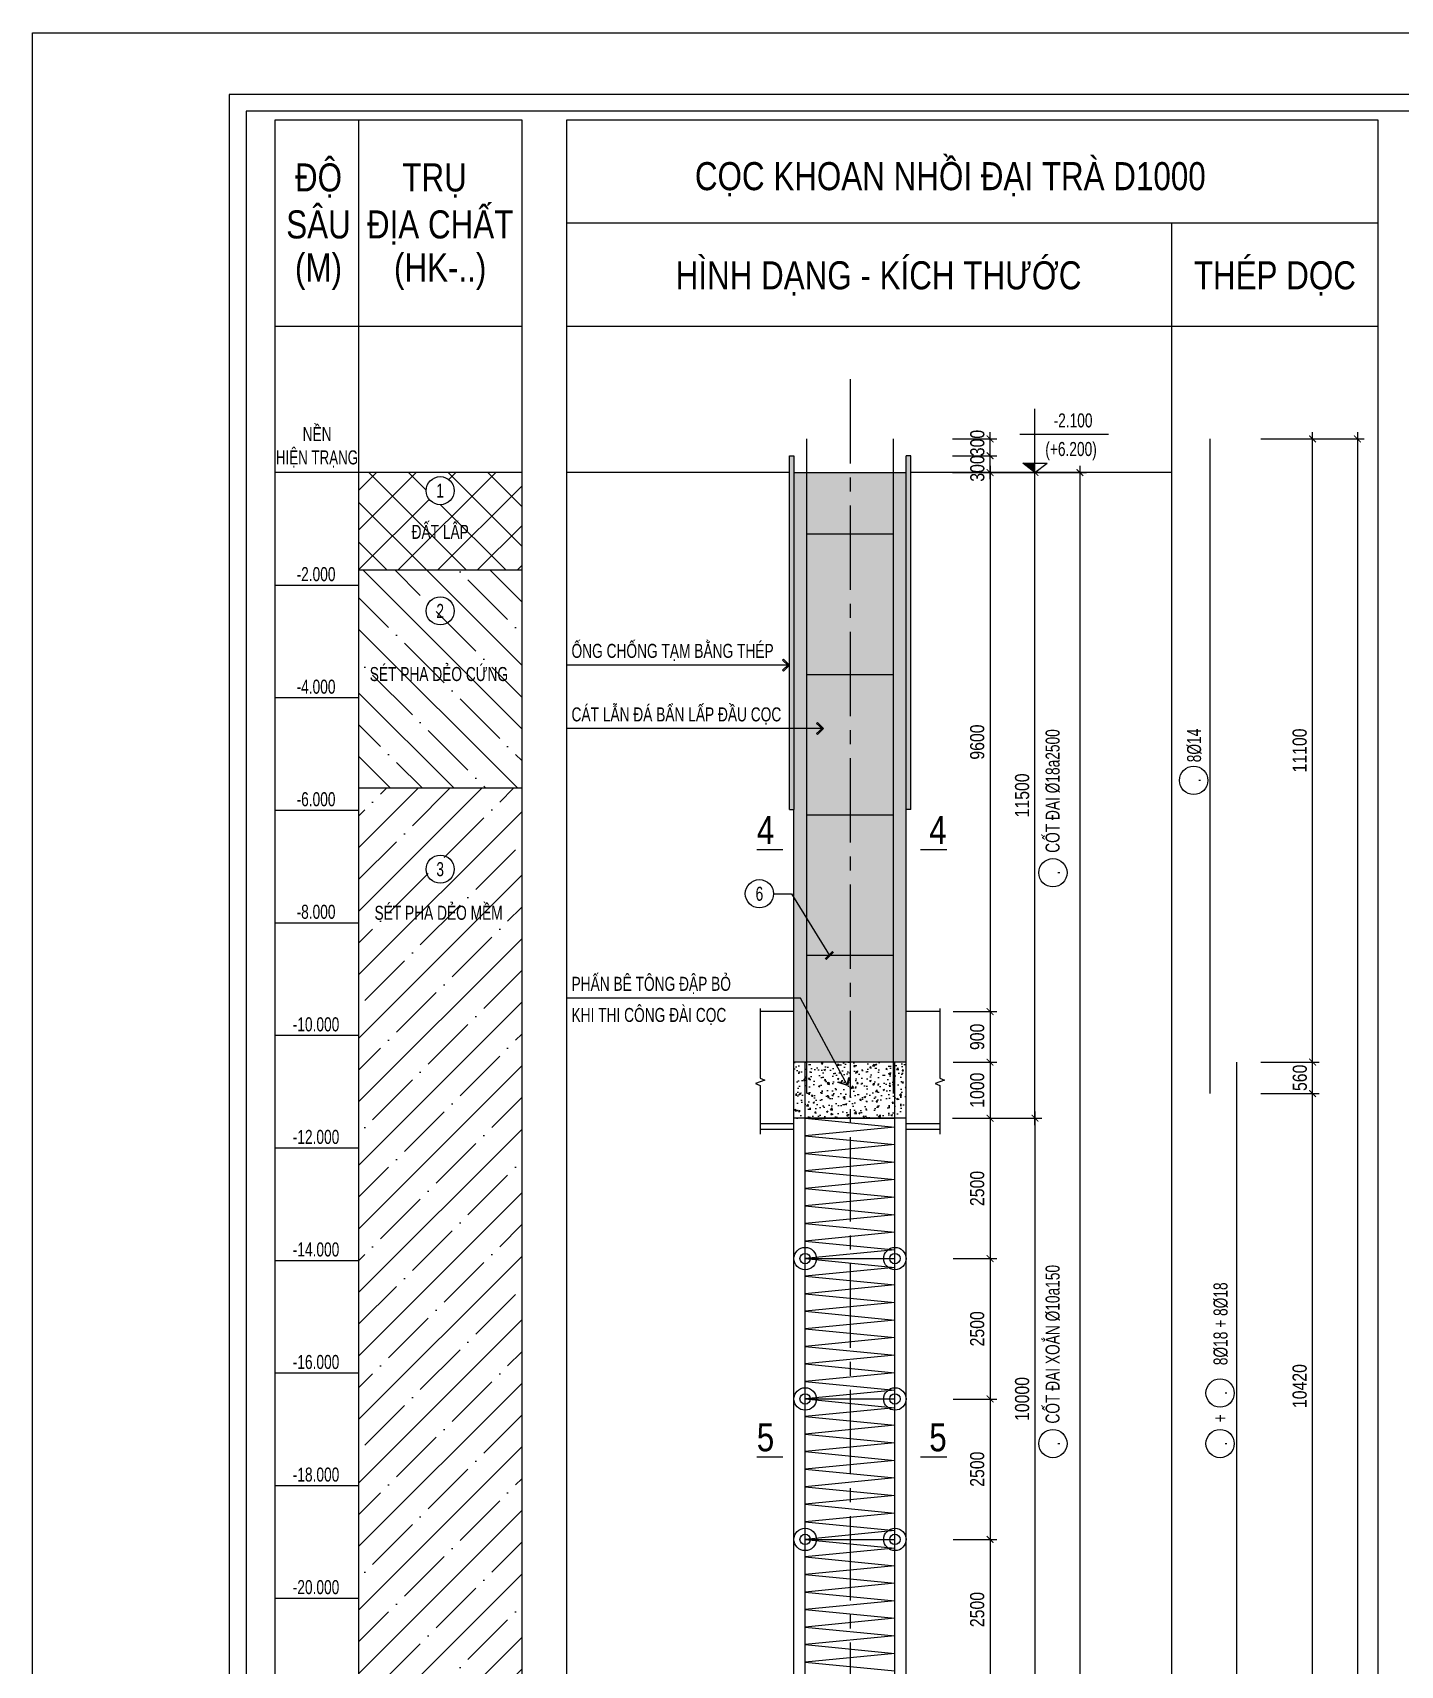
# Model space of a CAD drawing. Extents: x 171424 to 249266, y 74893 to 149166.
# Drawn here: x 193948 to 200037, y 110473 to 117743 of the extents above; entities that cross this region are included whole.
import ezdxf
from ezdxf.enums import TextEntityAlignment as Align

# ---------------------------------------------------------------- set-up
doc = ezdxf.new("R2010")
doc.units = 0
doc.header["$LTSCALE"] = 500
doc.header["$MEASUREMENT"] = 0
doc.header["$PDMODE"] = 3
doc.linetypes.add('CENTER2', pattern=[1.125, 0.75, -0.125, 0.125, -0.125])
doc.layers.get('0').update_dxf_attribs({"linetype": 'CONTINUOUS'})
doc.layers.get('DEFPOINTS').update_dxf_attribs({"linetype": 'CONTINUOUS'})
for name, color, linetype in [('01.CDC.AXIS', 160, 'CENTER2'), ('02.CDC.DIM', 1, 'CONTINUOUS'), ('03.CDC.BORDER', 3, 'CONTINUOUS'), ('05.CDC.STEEL', 4, 'CONTINUOUS'), ('06.CDC.TEXT', 2, 'CONTINUOUS'), ('10.CDC.HATCH', 9, 'CONTINUOUS'), ('11.CDC.NOTE', 8, 'CONTINUOUS'), ('CDC-KHUNGTEN', 7, 'CONTINUOUS'), ('CDC.10.HATCH', 9, 'CONTINUOUS')]:
    doc.layers.add(name, color=color, linetype=linetype)
doc.styles.add('ARIAL', font='arial.ttf', dxfattribs={"width": 0.8})
doc.dimstyles.new('DIM100-25', dxfattribs={"dimtxt": 63, "dimasz": 30, "dimexe": 30, "dimexo": 0, "dimgap": 25, "dimtad": 1, "dimdec": 0, "dimlfac": 4, "dimzin": 0, "dimdsep": 46, "dimtxsty": 'ARIAL', "dimblk": 'ARCHTICK', "dimblk1": 'ARCHTICK', "dimblk2": 'D', "dimcen": 0, "dimdle": 30, "dimclrd": 1, "dimclre": 1, "dimclrt": 2, "dimadec": 0, "dimazin": 0, "dimtfac": 1, "dimtdec": 0, "dimtix": 1, "dimtofl": 0, "dimtmove": 2, "dimatfit": 3, "dimldrblk": 'ARCHTICK', "dimfxl": 1, "dimtolj": 1, "dimtzin": 0, "dimarcsym": 0})

# ---------------------------------------------------------------- blocks, each defined once
blk = doc.blocks.new('_ArchTick')
at = {"color": 0, "linetype": 'ByBlock', "const_width": 0.15}
blk.add_lwpolyline([(-0.5, -0.5), (0.5, 0.5)], dxfattribs=at)
blk = doc.blocks.new('*D427')
at = {"layer": '02.CDC.DIM', "color": 1, "lineweight": -2, "transparency": 16777216}
for p, q in [((198610.7, 115814.2), (198610.7, 104304.2)), ((198043.6, 115784.2), (198640.7, 115784.2)), ((198043.6, 104334.2), (198640.7, 104334.2))]:
    blk.add_line(p, q, dxfattribs=at)
at = {"layer": 'DEFPOINTS', "color": 0, "transparency": 16777216}
for p in [(198043.6, 115784.2), (198043.6, 104334.2), (198610.7, 104334.2)]:
    blk.add_point(p, dxfattribs=at)
at = {"layer": '02.CDC.DIM', "color": 1, "lineweight": -2, "transparency": 16777216, "xscale": 30, "yscale": 30, "zscale": 30}
for p, rotation in [((198610.7, 115784.2), 90), ((198610.7, 104334.2), 270)]:
    blk.add_blockref('_ArchTick', p, dxfattribs=dict(at, rotation=rotation))
at = {"layer": '02.CDC.DIM', "color": 2, "transparency": 16777216, "insert": (198553.6, 110059.2), "char_height": 63, "attachment_point": 5, "rotation": 90, "style": 'ARIAL'}
blk.add_mtext('\\A1;45800', dxfattribs=at)
blk = doc.blocks.new('D')
at = {"layer": '02.CDC.DIM'}
for p, q in [((-50, -50), (50, 50)), ((-86.75, 0), (86.75, 0))]:
    blk.add_line(p, q, dxfattribs=at)
blk = doc.blocks.new('*D428')
at = {"layer": '02.CDC.DIM', "color": 1, "lineweight": -2, "transparency": 16777216}
for p, q in [((198046.1, 112909.2), (198440.7, 112909.2)), ((198410.7, 112939.2), (198410.7, 110379.2)), ((198046.1, 110409.2), (198440.7, 110409.2))]:
    blk.add_line(p, q, dxfattribs=at)
at = {"layer": 'DEFPOINTS', "color": 0, "transparency": 16777216}
for p in [(198046.1, 112909.2), (198046.1, 110409.2), (198410.7, 110409.2)]:
    blk.add_point(p, dxfattribs=at)
at = {"layer": '02.CDC.DIM', "color": 1, "lineweight": -2, "transparency": 16777216, "xscale": 30, "yscale": 30, "zscale": 30}
for p, rotation in [((198410.7, 112909.2), 90), ((198410.7, 110409.2), 270)]:
    blk.add_blockref('_ArchTick', p, dxfattribs=dict(at, rotation=rotation))
at = {"layer": '02.CDC.DIM', "color": 2, "transparency": 16777216, "insert": (198353.6, 111659.2), "char_height": 63, "attachment_point": 5, "rotation": 90, "style": 'ARIAL'}
blk.add_mtext('\\A1;10000', dxfattribs=at)
blk = doc.blocks.new('*D429')
at = {"layer": '02.CDC.DIM', "color": 1, "lineweight": -2, "transparency": 16777216}
for p, q in [((198210.7, 115814.2), (198210.7, 113354.2)), ((198046.1, 115784.2), (198240.7, 115784.2)), ((198046.1, 113384.2), (198240.7, 113384.2))]:
    blk.add_line(p, q, dxfattribs=at)
at = {"layer": 'DEFPOINTS', "color": 0, "transparency": 16777216}
for p in [(198046.1, 115784.2), (198046.1, 113384.2), (198210.7, 113384.2)]:
    blk.add_point(p, dxfattribs=at)
at = {"layer": '02.CDC.DIM', "color": 1, "lineweight": -2, "transparency": 16777216, "xscale": 30, "yscale": 30, "zscale": 30}
for p, rotation in [((198210.7, 115784.2), 90), ((198210.7, 113384.2), 270)]:
    blk.add_blockref('_ArchTick', p, dxfattribs=dict(at, rotation=rotation))
at = {"layer": '02.CDC.DIM', "color": 2, "transparency": 16777216, "insert": (198153.6, 114584.2), "char_height": 63, "attachment_point": 5, "rotation": 90, "style": 'ARIAL'}
blk.add_mtext('\\A1;9600', dxfattribs=at)
blk = doc.blocks.new('*D430')
at = {"layer": '02.CDC.DIM', "color": 1, "lineweight": -2, "transparency": 16777216}
for p, q in [((198210.7, 113189.2), (198210.7, 112879.2)), ((198046.1, 113159.2), (198240.7, 113159.2)), ((198046.1, 112909.2), (198240.7, 112909.2))]:
    blk.add_line(p, q, dxfattribs=at)
at = {"layer": 'DEFPOINTS', "color": 0, "transparency": 16777216}
for p in [(198046.1, 113159.2), (198046.1, 112909.2), (198210.7, 112909.2)]:
    blk.add_point(p, dxfattribs=at)
at = {"layer": '02.CDC.DIM', "color": 1, "lineweight": -2, "transparency": 16777216, "xscale": 30, "yscale": 30, "zscale": 30}
for p, rotation in [((198210.7, 113159.2), 90), ((198210.7, 112909.2), 270)]:
    blk.add_blockref('_ArchTick', p, dxfattribs=dict(at, rotation=rotation))
at = {"layer": '02.CDC.DIM', "color": 2, "transparency": 16777216, "insert": (198153.6, 113034.2), "char_height": 63, "attachment_point": 5, "rotation": 90, "style": 'ARIAL'}
blk.add_mtext('\\A1;1000', dxfattribs=at)
blk = doc.blocks.new('*D431')
at = {"layer": '02.CDC.DIM', "color": 1, "lineweight": -2, "transparency": 16777216}
for p, q in [((198046.1, 112284.2), (198240.7, 112284.2)), ((198210.7, 112314.2), (198210.7, 111629.2)), ((198046.1, 111659.2), (198240.7, 111659.2))]:
    blk.add_line(p, q, dxfattribs=at)
at = {"layer": 'DEFPOINTS', "color": 0, "transparency": 16777216}
for p in [(198046.1, 112284.2), (198046.1, 111659.2), (198210.7, 111659.2)]:
    blk.add_point(p, dxfattribs=at)
at = {"layer": '02.CDC.DIM', "color": 1, "lineweight": -2, "transparency": 16777216, "xscale": 30, "yscale": 30, "zscale": 30}
for p, rotation in [((198210.7, 112284.2), 90), ((198210.7, 111659.2), 270)]:
    blk.add_blockref('_ArchTick', p, dxfattribs=dict(at, rotation=rotation))
at = {"layer": '02.CDC.DIM', "color": 2, "transparency": 16777216, "insert": (198153.6, 111971.7), "char_height": 63, "attachment_point": 5, "rotation": 90, "style": 'ARIAL'}
blk.add_mtext('\\A1;2500', dxfattribs=at)
blk = doc.blocks.new('*D432')
at = {"layer": '02.CDC.DIM', "color": 1, "lineweight": -2, "transparency": 16777216}
for p, q in [((198210.7, 111689.2), (198210.7, 111004.2)), ((198046.1, 111659.2), (198240.7, 111659.2)), ((198046.1, 111034.2), (198240.7, 111034.2))]:
    blk.add_line(p, q, dxfattribs=at)
at = {"layer": 'DEFPOINTS', "color": 0, "transparency": 16777216}
for p in [(198046.1, 111659.2), (198046.1, 111034.2), (198210.7, 111034.2)]:
    blk.add_point(p, dxfattribs=at)
at = {"layer": '02.CDC.DIM', "color": 1, "lineweight": -2, "transparency": 16777216, "xscale": 30, "yscale": 30, "zscale": 30}
for p, rotation in [((198210.7, 111659.2), 90), ((198210.7, 111034.2), 270)]:
    blk.add_blockref('_ArchTick', p, dxfattribs=dict(at, rotation=rotation))
at = {"layer": '02.CDC.DIM', "color": 2, "transparency": 16777216, "insert": (198153.6, 111346.7), "char_height": 63, "attachment_point": 5, "rotation": 90, "style": 'ARIAL'}
blk.add_mtext('\\A1;2500', dxfattribs=at)
blk = doc.blocks.new('*D433')
at = {"layer": '02.CDC.DIM', "color": 1, "lineweight": -2, "transparency": 16777216}
for p, q in [((198046.1, 111034.2), (198240.7, 111034.2)), ((198210.7, 111064.2), (198210.7, 110379.2)), ((198046.1, 110409.2), (198240.7, 110409.2))]:
    blk.add_line(p, q, dxfattribs=at)
at = {"layer": 'DEFPOINTS', "color": 0, "transparency": 16777216}
for p in [(198046.1, 111034.2), (198046.1, 110409.2), (198210.7, 110409.2)]:
    blk.add_point(p, dxfattribs=at)
at = {"layer": '02.CDC.DIM', "color": 1, "lineweight": -2, "transparency": 16777216, "xscale": 30, "yscale": 30, "zscale": 30}
for p, rotation in [((198210.7, 111034.2), 90), ((198210.7, 110409.2), 270)]:
    blk.add_blockref('_ArchTick', p, dxfattribs=dict(at, rotation=rotation))
at = {"layer": '02.CDC.DIM', "color": 2, "transparency": 16777216, "insert": (198153.6, 110721.7), "char_height": 63, "attachment_point": 5, "rotation": 90, "style": 'ARIAL'}
blk.add_mtext('\\A1;2500', dxfattribs=at)
blk = doc.blocks.new('*D443')
at = {"layer": '02.CDC.DIM', "color": 1, "lineweight": -2, "transparency": 16777216}
for p, q in [((198410.7, 112879.2), (198410.7, 115814.2)), ((198043.6, 115784.2), (198440.7, 115784.2)), ((198043.6, 112909.2), (198440.7, 112909.2))]:
    blk.add_line(p, q, dxfattribs=at)
at = {"layer": 'DEFPOINTS', "color": 0, "transparency": 16777216}
for p in [(198043.6, 115784.2), (198410.7, 115784.2), (198043.6, 112909.2)]:
    blk.add_point(p, dxfattribs=at)
at = {"layer": '02.CDC.DIM', "color": 1, "lineweight": -2, "transparency": 16777216, "xscale": 30, "yscale": 30, "zscale": 30}
for p, rotation in [((198410.7, 115784.2), 90), ((198410.7, 112909.2), 270)]:
    blk.add_blockref('_ArchTick', p, dxfattribs=dict(at, rotation=rotation))
at = {"layer": '02.CDC.DIM', "color": 2, "transparency": 16777216, "insert": (198353.6, 114346.7), "char_height": 63, "attachment_point": 5, "rotation": 90, "style": 'ARIAL'}
blk.add_mtext('\\A1;11500', dxfattribs=at)
blk = doc.blocks.new('*D445')
at = {"layer": '02.CDC.DIM', "color": 1, "lineweight": -2, "transparency": 16777216}
for p, q in [((198210.7, 115754.2), (198210.7, 115889.2)), ((198043.6, 115859.2), (198240.7, 115859.2)), ((198043.6, 115784.2), (198240.7, 115784.2))]:
    blk.add_line(p, q, dxfattribs=at)
at = {"layer": 'DEFPOINTS', "color": 0, "transparency": 16777216}
for p in [(198043.6, 115859.2), (198210.7, 115859.2), (198043.6, 115784.2)]:
    blk.add_point(p, dxfattribs=at)
at = {"layer": '02.CDC.DIM', "color": 1, "lineweight": -2, "transparency": 16777216, "xscale": 30, "yscale": 30, "zscale": 30}
for p, rotation in [((198210.7, 115859.2), 90), ((198210.7, 115784.2), 270)]:
    blk.add_blockref('_ArchTick', p, dxfattribs=dict(at, rotation=rotation))
at = {"layer": '02.CDC.DIM', "color": 2, "transparency": 16777216, "insert": (198154.2, 115802.2), "char_height": 63, "attachment_point": 5, "rotation": 90, "style": 'ARIAL'}
blk.add_mtext('\\A1;300', dxfattribs=at)
blk = doc.blocks.new('*D446')
at = {"layer": '02.CDC.DIM', "color": 1, "lineweight": -2, "transparency": 16777216}
for p, q in [((198210.7, 115829.2), (198210.7, 115964.2)), ((198043.6, 115934.2), (198240.7, 115934.2)), ((198043.6, 115859.2), (198240.7, 115859.2))]:
    blk.add_line(p, q, dxfattribs=at)
at = {"layer": 'DEFPOINTS', "color": 0, "transparency": 16777216}
for p in [(198043.6, 115934.2), (198210.7, 115934.2), (198043.6, 115859.2)]:
    blk.add_point(p, dxfattribs=at)
at = {"layer": '02.CDC.DIM', "color": 1, "lineweight": -2, "transparency": 16777216, "xscale": 30, "yscale": 30, "zscale": 30}
for p, rotation in [((198210.7, 115934.2), 90), ((198210.7, 115859.2), 270)]:
    blk.add_blockref('_ArchTick', p, dxfattribs=dict(at, rotation=rotation))
at = {"layer": '02.CDC.DIM', "color": 2, "transparency": 16777216, "insert": (198154.2, 115915.7), "char_height": 63, "attachment_point": 5, "rotation": 90, "style": 'ARIAL'}
blk.add_mtext('\\A1;300', dxfattribs=at)
blk = doc.blocks.new('*D447')
at = {"layer": '02.CDC.DIM', "color": 1, "lineweight": -2, "transparency": 16777216}
for p, q in [((199846.4, 115964.2), (199846.4, 104329.2)), ((199416.7, 115934.2), (199876.4, 115934.2)), ((199416.7, 104359.2), (199876.4, 104359.2))]:
    blk.add_line(p, q, dxfattribs=at)
at = {"layer": 'DEFPOINTS', "color": 0, "transparency": 16777216}
for p in [(199416.7, 115934.2), (199416.7, 104359.2), (199846.4, 104359.2)]:
    blk.add_point(p, dxfattribs=at)
at = {"layer": '02.CDC.DIM', "color": 1, "lineweight": -2, "transparency": 16777216, "xscale": 30, "yscale": 30, "zscale": 30}
for p, rotation in [((199846.4, 115934.2), 90), ((199846.4, 104359.2), 270)]:
    blk.add_blockref('_ArchTick', p, dxfattribs=dict(at, rotation=rotation))
at = {"layer": '02.CDC.DIM', "color": 2, "transparency": 16777216, "insert": (199789.2, 110146.7), "char_height": 63, "attachment_point": 5, "rotation": 90, "style": 'ARIAL'}
blk.add_mtext('\\A1;46300', dxfattribs=at)
blk = doc.blocks.new('*D450')
at = {"layer": '02.CDC.DIM', "color": 1, "lineweight": -2, "transparency": 16777216}
for p, q in [((199646.4, 110384.2), (199646.4, 113049.2)), ((199416.7, 113019.2), (199676.4, 113019.2)), ((199416.7, 110414.2), (199676.4, 110414.2))]:
    blk.add_line(p, q, dxfattribs=at)
at = {"layer": 'DEFPOINTS', "color": 0, "transparency": 16777216}
for p in [(199416.7, 113019.2), (199646.4, 113019.2), (199416.7, 110414.2)]:
    blk.add_point(p, dxfattribs=at)
at = {"layer": '02.CDC.DIM', "color": 1, "lineweight": -2, "transparency": 16777216, "xscale": 30, "yscale": 30, "zscale": 30}
for p, rotation in [((199646.4, 113019.2), 90), ((199646.4, 110414.2), 270)]:
    blk.add_blockref('_ArchTick', p, dxfattribs=dict(at, rotation=rotation))
at = {"layer": '02.CDC.DIM', "color": 2, "transparency": 16777216, "insert": (199589.2, 111716.7), "char_height": 63, "attachment_point": 5, "rotation": 90, "style": 'ARIAL'}
blk.add_mtext('\\A1;10420', dxfattribs=at)
blk = doc.blocks.new('*D451')
at = {"layer": '02.CDC.DIM', "color": 1, "lineweight": -2, "transparency": 16777216}
for p, q in [((199646.4, 112989.2), (199646.4, 113189.2)), ((199416.7, 113159.2), (199676.4, 113159.2)), ((199416.7, 113019.2), (199676.4, 113019.2))]:
    blk.add_line(p, q, dxfattribs=at)
at = {"layer": 'DEFPOINTS', "color": 0, "transparency": 16777216}
for p in [(199416.7, 113159.2), (199646.4, 113159.2), (199416.7, 113019.2)]:
    blk.add_point(p, dxfattribs=at)
at = {"layer": '02.CDC.DIM', "color": 1, "lineweight": -2, "transparency": 16777216, "xscale": 30, "yscale": 30, "zscale": 30}
for p, rotation in [((199646.4, 113159.2), 90), ((199646.4, 113019.2), 270)]:
    blk.add_blockref('_ArchTick', p, dxfattribs=dict(at, rotation=rotation))
at = {"layer": '02.CDC.DIM', "color": 2, "transparency": 16777216, "insert": (199589.9, 113089.2), "char_height": 63, "attachment_point": 5, "rotation": 90, "style": 'ARIAL'}
blk.add_mtext('\\A1;560', dxfattribs=at)
blk = doc.blocks.new('*D452')
at = {"layer": '02.CDC.DIM', "color": 1, "lineweight": -2, "transparency": 16777216}
for p, q in [((199646.4, 113129.2), (199646.4, 115964.2)), ((199416.7, 115934.2), (199676.4, 115934.2)), ((199416.7, 113159.2), (199676.4, 113159.2))]:
    blk.add_line(p, q, dxfattribs=at)
at = {"layer": 'DEFPOINTS', "color": 0, "transparency": 16777216}
for p in [(199416.7, 115934.2), (199646.4, 115934.2), (199416.7, 113159.2)]:
    blk.add_point(p, dxfattribs=at)
at = {"layer": '02.CDC.DIM', "color": 1, "lineweight": -2, "transparency": 16777216, "xscale": 30, "yscale": 30, "zscale": 30}
for p, rotation in [((199646.4, 115934.2), 90), ((199646.4, 113159.2), 270)]:
    blk.add_blockref('_ArchTick', p, dxfattribs=dict(at, rotation=rotation))
at = {"layer": '02.CDC.DIM', "color": 2, "transparency": 16777216, "insert": (199589.2, 114546.7), "char_height": 63, "attachment_point": 5, "rotation": 90, "style": 'ARIAL'}
blk.add_mtext('\\A1;11100', dxfattribs=at)
blk = doc.blocks.new('*D458')
at = {"layer": '02.CDC.DIM', "color": 1, "lineweight": -2, "transparency": 16777216}
for p, q in [((198210.7, 113414.2), (198210.7, 113129.2)), ((198046.1, 113384.2), (198240.7, 113384.2)), ((198046.1, 113159.2), (198240.7, 113159.2))]:
    blk.add_line(p, q, dxfattribs=at)
at = {"layer": 'DEFPOINTS', "color": 0, "transparency": 16777216}
for p in [(198046.1, 113384.2), (198046.1, 113159.2), (198210.7, 113159.2)]:
    blk.add_point(p, dxfattribs=at)
at = {"layer": '02.CDC.DIM', "color": 1, "lineweight": -2, "transparency": 16777216, "xscale": 30, "yscale": 30, "zscale": 30}
for p, rotation in [((198210.7, 113384.2), 90), ((198210.7, 113159.2), 270)]:
    blk.add_blockref('_ArchTick', p, dxfattribs=dict(at, rotation=rotation))
at = {"layer": '02.CDC.DIM', "color": 2, "transparency": 16777216, "insert": (198153.6, 113271.7), "char_height": 63, "attachment_point": 5, "rotation": 90, "style": 'ARIAL'}
blk.add_mtext('\\A1;900', dxfattribs=at)
blk = doc.blocks.new('*D459')
at = {"layer": '02.CDC.DIM', "color": 1, "lineweight": -2, "transparency": 16777216}
for p, q in [((198046.1, 112909.2), (198240.7, 112909.2)), ((198210.7, 112939.2), (198210.7, 112254.2)), ((198046.1, 112284.2), (198240.7, 112284.2))]:
    blk.add_line(p, q, dxfattribs=at)
at = {"layer": 'DEFPOINTS', "color": 0, "transparency": 16777216}
for p in [(198046.1, 112909.2), (198046.1, 112284.2), (198210.7, 112284.2)]:
    blk.add_point(p, dxfattribs=at)
at = {"layer": '02.CDC.DIM', "color": 1, "lineweight": -2, "transparency": 16777216, "xscale": 30, "yscale": 30, "zscale": 30}
for p, rotation in [((198210.7, 112909.2), 90), ((198210.7, 112284.2), 270)]:
    blk.add_blockref('_ArchTick', p, dxfattribs=dict(at, rotation=rotation))
at = {"layer": '02.CDC.DIM', "color": 2, "transparency": 16777216, "insert": (198153.6, 112596.7), "char_height": 63, "attachment_point": 5, "rotation": 90, "style": 'ARIAL'}
blk.add_mtext('\\A1;2500', dxfattribs=at)
blk = doc.blocks.new('KHUNG A1')
at = {"layer": 'CDC-KHUNGTEN'}
blk.add_lwpolyline([(10366.22, 712.17), (10366.22, 1278.17), (9655.22, 1278.17), (9655.22, 712.17)], close=True, dxfattribs=at)
at = {"layer": 'CDC.10.HATCH', "color": 8}
blk.add_lwpolyline([(9652.22, 709.17), (10447.22, 709.17), (10447.22, 1281.17), (9652.22, 1281.17)], close=True, dxfattribs=at)
at = {"layer": 'DEFPOINTS', "color": 1}
blk.add_lwpolyline([(9617.22, 698.17), (9617.22, 1292.17), (10458.22, 1292.17), (10458.22, 698.17), (9617.22, 698.17)], close=True, dxfattribs=at)

msp = doc.modelspace()

# ---------------------------------------------------------------- hatches: boundary and pattern name
at = {"layer": '10.CDC.HATCH'}
for points in [[(197337.32, 115859.24), (197317.32, 115859.24), (197317.32, 115839.24), (197317.32, 115834.24), (197317.32, 115584.24), (197317.32, 114284.31), (197337.32, 114284.31)], [(197857.32, 115859.24), (197837.32, 115859.24), (197837.32, 115839.24), (197837.32, 115834.24), (197837.32, 115584.24), (197837.32, 114284.31), (197857.32, 114284.31)]]:
    msp.add_hatch(color=256, dxfattribs=at).paths.add_polyline_path(points)
h = msp.add_hatch(dxfattribs=at)
h.set_pattern_fill('ANSI37', color=256, scale=1000, style=0)
h.set_pattern_definition([(45, (112730.39, -22296.01), (-88.38835, 88.38835), []), (135, (112730.39, -22296.01), (-88.38835, -88.38835), [])])
h.paths.add_polyline_path([(196125.95, 115784.24), (195399.49, 115784.24), (195399.49, 115348.9), (196125.95, 115348.9)])
h.paths.add_polyline_path([(195700.22, 115703.58, -1), (195825.22, 115703.58, -1)], flags=16)
h.paths.add_polyline_path([(195742.26, 115656.71), (195783.19, 115656.71), (195783.19, 115750.46), (195742.26, 115750.46)], flags=8)
h.paths.add_polyline_path([(195612.3, 115465.78), (195896.38, 115465.78), (195896.38, 115604.17), (195612.3, 115604.17)], flags=24)
h = msp.add_hatch(dxfattribs=at)
h.set_pattern_fill('AR-SAND', color=256, scale=30, style=0)
h.set_pattern_definition([(37.5, (116497.7, 53262.434), (-1.8898, 57.804713), [0, -45.6, 0, -51, 0, -48.75]), (7.5, (116497.7, 53262.43), (53.0933, 84.66438), [0, -24.6, 0, -41.1, 0, -15.75]), (327.5, (116460.8, 53262.434), (93.424256, 0.169772), [0, -15, 0, -54, 0, -70.5]), (317.5, (116460.8, 53262.43), (90.1838, 26.33027), [0, -7.5, 0, -35.4, 0, -40.5])])
h.paths.add_polyline_path([(197837.32, 115784.24), (197337.32, 115784.24), (197337.32, 113159.24), (197837.32, 113159.24)])
h = msp.add_hatch(dxfattribs=at)
h.set_pattern_fill('ANSI35', color=256, scale=800, angle=90, style=0)
h.set_pattern_definition([(135, (112730.4, -22296.01), (-141.42136, -141.42136), []), (135, (112730.4, -22154.59), (-141.42136, -141.42136), [250, -50, 0, -50])])
h.paths.add_polyline_path([(195399.49, 115348.9), (195399.49, 114378.5), (196125.95, 114378.5), (196125.95, 115348.9)])
h.paths.add_polyline_path([(195730.04, 115121.3), (195795.41, 115121.3), (195795.41, 115215.44), (195730.04, 115215.44)], flags=24)
h.paths.add_polyline_path([(195429.19, 114835), (196084.8, 114835), (196084.8, 114954.01), (195429.19, 114954.01)], flags=24)
h = msp.add_hatch(dxfattribs=at)
h.set_pattern_fill('ANSI35', color=256, scale=800, style=0)
h.set_pattern_definition([(45, (112730.4, -22296.01), (-141.42136, 141.42136), []), (45, (112871.82, -22296.01), (-141.42136, 141.42136), [250, -50, 0, -50])])
h.paths.add_polyline_path([(195399.49, 110271.74), (196125.95, 110271.74), (196125.95, 114378.5), (195399.49, 114378.5)])
h.paths.add_polyline_path([(195729.76, 113969.92), (195795.69, 113969.92), (195795.69, 114065.72), (195729.76, 114065.72)], flags=24)
h.paths.add_polyline_path([(195450.53, 113771.93), (196060.71, 113771.93), (196060.71, 113890.94), (195450.53, 113890.94)], flags=24)
h = msp.add_hatch(dxfattribs=at)
h.set_pattern_fill('AR-CONC', color=256, scale=10, style=0)
h.set_pattern_definition([(50, (108864.716, 53262.434), (71.726018, -6.275213), [7.5, -82.5]), (355, (108864.716, 53262.43), (-13.875133, 75.219213), [6, -66]), (100.4514, (108870.69, 53261.91), (57.85094, 68.943954), [6.37402, -70.11421]), (46.1842, (108864.72, 53282.43), (106.724105, -16.5519), [11.25, -123.75]), (96.6356, (108873.61, 53281.05), (93.46627, 97.41179), [9.56103, -105.1713]), (351.1842, (108864.72, 53282.43), (93.4662, 97.41186), [9, -99]), (21, (108874.716, 53277.434), (59.690705, -40.26189), [7.5, -82.5]), (326, (108874.716, 53277.43), (24.331533, 72.515005), [6, -66]), (71.4514, (108879.69, 53274.08), (84.022263, 32.25305), [6.37402, -70.11421]), (37.5, (108864.716, 53262.434), (1.2159855, 33.2893854), [0, -65.2, 0, -67, 0, -66.25]), (7.5, (108864.716, 53262.434), (26.306954, 39.441171), [0, -38.2, 0, -63.7, 0, -25.25]), (327.5, (108842.416, 53262.434), (53.3822436, -2.255487), [0, -25, 0, -78, 0, -103.5]), (317.5, (108832.416, 53262.434), (58.318617, 10.010498), [0, -32.5, 0, -51.8, 0, -73.5])])
h.paths.add_polyline_path([(197387.32, 113159.24), (197337.32, 113159.24), (197337.32, 112909.24), (197387.32, 112909.24)])
h.paths.add_polyline_path([(197587.32, 113159.24), (197387.32, 113159.24), (197387.32, 112909.24), (197587.32, 112909.24)])
h.paths.add_polyline_path([(197787.32, 113159.24), (197587.32, 113159.24), (197587.32, 112909.24), (197787.32, 112909.24)])
h.paths.add_polyline_path([(197837.32, 113159.24), (197787.32, 113159.24), (197787.32, 112909.24), (197837.32, 112909.24)])

# ---------------------------------------------------------------- linework, layer by layer
at = {"layer": '01.CDC.AXIS'}
msp.add_line((197587.32, 116199.9), (197587.32, 104319.24), dxfattribs=at)
at = {"layer": '03.CDC.BORDER'}
for p, q in [((195399.49, 117355.41), (195399.49, 103255.83)), ((196325.95, 116895.41), (199937.2, 116895.41)), ((199018.69, 116895.41), (199018.69, 103255.83)), ((199937.2, 116895.41), (199937.2, 103255.83)), ((195028.44, 116435.41), (196125.95, 116435.41)), ((196325.95, 116435.41), (199937.2, 116435.41)), ((197317.32, 114284.31), (197317.32, 115859.24)), ((197317.32, 115859.24), (197337.32, 115859.24)), ((197337.32, 115859.24), (197337.32, 114284.31)), ((197857.32, 115859.24), (197837.32, 115859.24)), ((197837.32, 114284.31), (197837.32, 115859.24)), ((197857.32, 114284.31), (197857.32, 115859.24)), ((196125.95, 115784.24), (195028.44, 115784.24)), ((197317.32, 115784.24), (196325.95, 115784.24)), ((199018.69, 115784.24), (197857.32, 115784.24)), ((196125.95, 115348.9), (195399.49, 115348.9)), ((195028.44, 115283.11), (195399.49, 115283.11)), ((195028.44, 114781.97), (195399.49, 114781.97)), ((196125.95, 114378.5), (195399.49, 114378.5)), ((195028.44, 114280.83), (195399.49, 114280.83)), ((197317.32, 114284.31), (197337.32, 114284.31)), ((197337.32, 112909.24), (197337.32, 114284.31)), ((197837.32, 112909.24), (197837.32, 114284.31)), ((197857.32, 114284.31), (197837.32, 114284.31)), ((195028.44, 113779.7), (195399.49, 113779.7)), ((197337.32, 113384.24), (197187.32, 113384.24)), ((197987.32, 113384.24), (197837.32, 113384.24)), ((195028.44, 113278.56), (195399.49, 113278.56)), ((197837.32, 113159.24), (197337.32, 113159.24)), ((197837.32, 112909.24), (197337.32, 112909.24)), ((197337.32, 112284.24), (197337.32, 112909.24)), ((197837.32, 112284.24), (197837.32, 112909.24)), ((197337.32, 112884.24), (197187.32, 112884.24)), ((197337.32, 112859.24), (197187.32, 112859.24)), ((197987.32, 112884.24), (197837.32, 112884.24)), ((197987.32, 112859.24), (197837.32, 112859.24)), ((195028.44, 112777.42), (195399.49, 112777.42)), ((195028.44, 112276.29), (195399.49, 112276.29)), ((197337.32, 111659.24), (197337.32, 112284.24)), ((197837.32, 111659.24), (197837.32, 112284.24)), ((195028.44, 111775.15), (195399.49, 111775.15)), ((197337.32, 111034.24), (197337.32, 111659.24)), ((197837.32, 111034.24), (197837.32, 111659.24)), ((195028.44, 111274.02), (195399.49, 111274.02)), ((197337.32, 110409.24), (197337.32, 111034.24)), ((197837.32, 110409.24), (197837.32, 111034.24)), ((195028.44, 110772.88), (195399.49, 110772.88))]:
    msp.add_line(p, q, dxfattribs=at)
for points in [[(195028.44, 117355.41), (196125.95, 117355.41), (196125.95, 103255.83), (195028.44, 103255.83)], [(196325.95, 117355.41), (199937.2, 117355.41), (199937.2, 103255.83), (196325.95, 103255.83)]]:
    msp.add_lwpolyline(points, close=True, dxfattribs=at)
for centre, radius in [((197387.32, 112284.24), 50), ((197787.32, 112284.24), 50), ((197387.32, 112284.24), 23.06), ((197787.32, 112284.24), 23.06), ((197387.32, 111659.24), 50), ((197387.32, 111659.24), 23.06), ((197787.32, 111659.24), 50), ((197787.32, 111659.24), 23.06), ((197387.32, 111034.24), 50), ((197787.32, 111034.24), 50), ((197387.32, 111034.24), 23.06), ((197787.32, 111034.24), 23.06)]:
    msp.add_circle(centre, radius, dxfattribs=at)
at = {"layer": '05.CDC.STEEL'}
for p, q in [((197394.57, 113019.24), (197394.57, 115934.24)), ((197780.08, 113019.24), (197780.08, 115934.24)), ((199190.93, 113019.24), (199190.93, 115934.24)), ((197780.08, 115509.24), (197394.57, 115509.24)), ((197780.08, 114884.24), (197394.57, 114884.24)), ((197780.08, 114259.24), (197394.57, 114259.24)), ((197780.08, 113634.24), (197394.57, 113634.24)), ((197387.32, 112909.24), (197387.32, 113159.24)), ((197787.32, 112909.24), (197787.32, 113159.24)), ((199308.59, 110234.24), (199308.59, 113159.24)), ((197387.32, 112284.24), (197387.32, 112909.24)), ((197387.32, 112909.24), (197787.32, 112909.24)), ((197787.32, 112284.24), (197787.32, 112909.24)), ((197787.32, 112870.18), (197387.32, 112831.12)), ((197787.32, 112792.06), (197387.32, 112752.99)), ((197787.32, 112713.93), (197387.32, 112674.87)), ((197787.32, 112635.81), (197387.32, 112596.74)), ((197787.32, 112557.68), (197387.32, 112518.62)), ((197787.32, 112479.56), (197387.32, 112440.49)), ((197787.32, 112401.43), (197387.32, 112362.37)), ((197787.32, 112323.31), (197387.32, 112284.24)), ((197387.32, 112284.24), (197787.32, 112284.24)), ((197387.32, 111659.24), (197387.32, 112284.24)), ((197387.32, 112284.24), (197787.32, 112284.24)), ((197787.32, 112245.18), (197387.32, 112206.12)), ((197787.32, 111659.24), (197787.32, 112284.24)), ((197787.32, 112167.06), (197387.32, 112127.99)), ((197787.32, 112088.93), (197387.32, 112049.87)), ((197787.32, 112010.81), (197387.32, 111971.74)), ((197787.32, 111932.68), (197387.32, 111893.62)), ((197787.32, 111854.56), (197387.32, 111815.49)), ((197787.32, 111776.43), (197387.32, 111737.37)), ((197787.32, 111698.31), (197387.32, 111659.24)), ((197387.32, 111659.24), (197787.32, 111659.24)), ((197387.32, 111034.24), (197387.32, 111659.24)), ((197387.32, 111659.24), (197787.32, 111659.24)), ((197787.32, 111620.18), (197387.32, 111581.12)), ((197787.32, 111034.24), (197787.32, 111659.24)), ((197787.32, 111542.06), (197387.32, 111502.99)), ((197787.32, 111463.93), (197387.32, 111424.87)), ((197787.32, 111385.81), (197387.32, 111346.74)), ((197787.32, 111307.68), (197387.32, 111268.62)), ((197787.32, 111229.56), (197387.32, 111190.49)), ((197787.32, 111151.43), (197387.32, 111112.37)), ((197787.32, 111073.31), (197387.32, 111034.24)), ((197387.32, 111034.24), (197787.32, 111034.24)), ((197387.32, 110409.24), (197387.32, 111034.24)), ((197387.32, 111034.24), (197787.32, 111034.24)), ((197787.32, 110409.24), (197787.32, 111034.24)), ((197787.32, 110995.18), (197387.32, 110956.12)), ((197787.32, 110917.06), (197387.32, 110877.99)), ((197787.32, 110838.93), (197387.32, 110799.87)), ((197787.32, 110760.81), (197387.32, 110721.74)), ((197787.32, 110682.68), (197387.32, 110643.62)), ((197787.32, 110604.56), (197387.32, 110565.49)), ((197787.32, 110526.43), (197387.32, 110487.37))]:
    msp.add_line(p, q, dxfattribs=at)
at = {"layer": '10.CDC.HATCH'}
for p, q in [((197337.32, 115784.24), (197837.32, 115784.24)), ((197387.32, 112909.24), (197787.32, 112870.18)), ((197387.32, 112831.12), (197787.32, 112792.06)), ((197387.32, 112752.99), (197787.32, 112713.93)), ((197387.32, 112674.87), (197787.32, 112635.81)), ((197387.32, 112596.74), (197787.32, 112557.68)), ((197387.32, 112518.62), (197787.32, 112479.56)), ((197387.32, 112440.49), (197787.32, 112401.43)), ((197387.32, 112362.37), (197787.32, 112323.31)), ((197387.32, 112284.24), (197787.32, 112245.18)), ((197387.32, 112206.12), (197787.32, 112167.06)), ((197387.32, 112127.99), (197787.32, 112088.93)), ((197387.32, 112049.87), (197787.32, 112010.81)), ((197387.32, 111971.74), (197787.32, 111932.68)), ((197387.32, 111893.62), (197787.32, 111854.56)), ((197387.32, 111815.49), (197787.32, 111776.43)), ((197387.32, 111737.37), (197787.32, 111698.31)), ((197387.32, 111659.24), (197787.32, 111620.18)), ((197387.32, 111581.12), (197787.32, 111542.06)), ((197387.32, 111502.99), (197787.32, 111463.93)), ((197387.32, 111424.87), (197787.32, 111385.81)), ((197387.32, 111346.74), (197787.32, 111307.68)), ((197387.32, 111268.62), (197787.32, 111229.56)), ((197387.32, 111190.49), (197787.32, 111151.43)), ((197387.32, 111112.37), (197787.32, 111073.31)), ((197387.32, 111034.24), (197787.32, 110995.18)), ((197387.32, 110956.12), (197787.32, 110917.06)), ((197387.32, 110877.99), (197787.32, 110838.93)), ((197387.32, 110799.87), (197787.32, 110760.81)), ((197387.32, 110721.74), (197787.32, 110682.68)), ((197387.32, 110643.62), (197787.32, 110604.56)), ((197387.32, 110565.49), (197787.32, 110526.43)), ((197387.32, 110487.37), (197787.32, 110448.31))]:
    msp.add_line(p, q, dxfattribs=at)
at = {"layer": '11.CDC.NOTE'}
for p, q in [((198410.74, 115784.24), (198410.74, 116068.41)), ((198343.84, 115955.18), (198737.97, 115955.18)), ((198410.74, 115784.24), (198356.74, 115825.63)), ((198356.74, 115825.63), (198464.74, 115825.63)), ((198410.74, 115784.24), (198464.74, 115825.63)), ((198268.12, 115784.24), (198553.37, 115784.24))]:
    msp.add_line(p, q, dxfattribs=at)
for points in [[(197317.32, 114926.93), (197290.6, 114953.65), (197286.14, 114949.2), (197311.02, 114926.93), (197286.14, 114904.65), (197290.6, 114900.2), (197317.32, 114926.93), (197317.32, 114926.93), (196325.95, 114926.93)], [(197469.71, 114644.06), (197442.99, 114670.79), (197438.53, 114666.34), (197463.41, 114644.06), (197438.53, 114621.79), (197442.99, 114617.33), (197469.71, 114644.06), (197469.71, 114644.06), (196325.95, 114644.06)], [(197246.9, 113908.87), (197326.74, 113908.87), (197495.21, 113634.24)], [(197575.66, 113054.86), (197534.95, 113069.09), (197535.9, 113071.42), (197574.68, 113057.18), (197581.86, 113090.83), (197584.2, 113089.88), (197575.66, 113054.86), (197366.98, 113444.43), (196325.95, 113444.43)], [(197187.32, 113398.28), (197187.32, 113088.28), (197208.04, 113079.28), (197166.6, 113064.2), (197187.32, 113055.21), (197187.32, 112838.87)], [(197987.32, 113398.28), (197987.32, 113088.28), (198008.04, 113079.28), (197966.6, 113064.2), (197987.32, 113055.21), (197987.32, 112838.87)]]:
    msp.add_lwpolyline(points, dxfattribs=at)
at = {"layer": '11.CDC.NOTE', "const_width": 10}
msp.add_lwpolyline([(197478.04, 113617.08), (197512.37, 113651.4)], dxfattribs=at)
at = {"layer": '11.CDC.NOTE'}
for centre, radius in [((195762.72, 115703.58), 62.5), ((195762.72, 115168.24), 62.5), ((199117.09, 114413.74), 63), ((195762.72, 114018.24), 62.5), ((198490.36, 114002.17), 63), ((197183.9, 113908.87), 63), ((199234.75, 111685.85), 63), ((198490.36, 111460.72), 63), ((199234.75, 111460.72), 63)]:
    msp.add_circle(centre, radius, dxfattribs=at)
msp.add_solid([(198356.74, 115825.63), (198410.74, 115784.24), (198410.74, 115825.63), (198410.74, 115784.24)], dxfattribs=at)

# ---------------------------------------------------------------- block references
at = {"xscale": 25, "yscale": 25, "zscale": 25}
msp.add_blockref('KHUNG A1', (-46482.15, 85438.58), dxfattribs=at)

# ---------------------------------------------------------------- texts
at = {"layer": '06.CDC.TEXT', "style": 'ARIAL', "width": 0.8}
for s, p in [('ĐỘ', (195220.92, 117035.86)), ('CỌC KHOAN NHỒI ĐẠI TRÀ D1000', (198033.74, 117041.53)), ('TRỤ ', (195757.11, 117035.86)), ('SÂU', (195220.92, 116826.64)), ('ĐỊA CHẤT', (195762.63, 116826.64)), ('(M)', (195220.92, 116634.78)), ('(HK-..)', (195762.63, 116634.78)), ('HÌNH DẠNG - KÍCH THƯỚC', (197714.32, 116599.96)), ('THÉP DỌC', (199478.64, 116599.96)), ('%%U4 ', (197230.46, 114130.63)), ('%%U 4', (197959.31, 114130.63)), ('%%U5 ', (197230.46, 111426.39)), ('%%U 5', (197959.31, 111426.39))]:
    msp.add_text(s, height=125, dxfattribs=at).set_placement(p, align=Align.CENTER)
at = {"layer": '06.CDC.TEXT', "style": 'ARIAL', "width": 0.7}
for s, p in [('-2.100', (198580.11, 116016.53)), ('-2.000', (195209.96, 115331.97)), ('-4.000', (195209.96, 114830.84)), ('-6.000', (195209.96, 114329.7)), ('-8.000', (195209.96, 113828.56)), ('-10.000', (195209.96, 113327.43)), ('-12.000', (195209.96, 112826.29)), ('-14.000', (195209.96, 112325.15)), ('-16.000', (195209.96, 111824.02)), ('-18.000', (195209.96, 111322.88)), ('-20.000', (195209.96, 110821.75))]:
    msp.add_text(s, height=62.5, dxfattribs=at).set_placement(p, align=Align.MIDDLE)
at = {"layer": '06.CDC.TEXT', "style": 'ARIAL'}
for s, width, p in [('NỀN', 0.7, (195150.34, 115924.09)), ('HIỆN TRẠNG', 0.68, (195031.1, 115820.48)), ('(+6.200)', 0.7, (198456.59, 115857.83)), ('ĐẤT LẤP', 0.7, (195635.37, 115488.84)), ('ỐNG CHỐNG TẠM BẰNG THÉP', 0.7, (196347.36, 114959.07)), ('SÉT PHA DẺO CỨNG', 0.7, (195449.03, 114855.9)), ('CÁT LẪN ĐÁ BẨN LẤP ĐẦU CỌC', 0.7, (196347.36, 114676.21)), ('SÉT PHA DẺO MỀM', 0.7, (195470.37, 113792.83)), ('PHẤN BÊ TÔNG ĐẬP BỎ', 0.7, (196347.34, 113476.57)), ('KHI THI CÔNG ĐÀI CỌC', 0.7, (196347.34, 113337.94))]:
    msp.add_text(s, height=62.5, dxfattribs=dict(at, width=width)).set_placement(p)
at = {"layer": '06.CDC.TEXT', "style": 'ARIAL', "width": 0.7}
for s, p in [('1', (195762.72, 115703.58)), ('2', (195762.72, 115168.24)), ('3', (195762.72, 114018.24)), ('6', (197183.9, 113908.87))]:
    msp.add_text(s, height=62.5, dxfattribs=at).set_placement(p, align=Align.MIDDLE_CENTER)
for s, p in [('8%%C14', (199118.8, 114569.01)), ('8%%C18 + 8%%C18', (199236.46, 111994.01))]:
    msp.add_text(s, height=62.5, rotation=90, dxfattribs=at).set_placement(p, align=Align.MIDDLE)
for s, p in [('CỐT ĐAI %%C18a2500', (198520.34, 114091.16)), ('CỐT ĐAI XOẮN %%C10a150', (198520.34, 111549.71))]:
    msp.add_text(s, height=62.5, rotation=90, dxfattribs=at).set_placement(p)
for s, p in [('.', (199117.09, 114413.74)), ('.', (198490.36, 114002.17)), ('.', (199234.75, 111685.85)), ('+', (199234.75, 111573.62)), ('.', (198490.36, 111460.72)), ('.', (199234.75, 111460.72))]:
    msp.add_text(s, height=62.5, rotation=90, dxfattribs=at).set_placement(p, align=Align.MIDDLE_CENTER)

# ---------------------------------------------------------------- dimensions: what is measured, and where the dimension line sits
at = {"layer": '02.CDC.DIM'}
for base, p1, p2, angle, picture, middle in [((198210.74, 115934.24), (198043.57, 115859.24), (198043.57, 115934.24), 90, '*D446', (198154.24, 115915.67)), ((198210.74, 115859.24), (198043.57, 115784.24), (198043.57, 115859.24), 90, '*D445', (198154.24, 115802.19)), ((199646.38, 113159.24), (199416.74, 113019.24), (199416.74, 113159.24), 270, '*D451', (199589.88, 113089.24))]:
    dim = msp.add_linear_dim(base=base, p1=p1, p2=p2, angle=angle, dimstyle='DIM100-25', dxfattribs=at)
    dim.commit()
    dim.dimension.update_dxf_attribs({"geometry": picture, "text_midpoint": middle, "dimtype": 160})
for base, p1, p2, angle, picture, middle in [((199846.38, 104359.24), (199416.74, 115934.24), (199416.74, 104359.24), 270, '*D447', (199789.19, 110146.74)), ((199646.38, 115934.24), (199416.74, 113159.24), (199416.74, 115934.24), 270, '*D452', (199589.21, 114546.74)), ((198610.74, 104334.24), (198043.57, 115784.24), (198043.57, 104334.24), 270, '*D427', (198553.58, 110059.24)), ((198410.74, 115784.24), (198043.57, 112909.24), (198043.57, 115784.24), 90, '*D443', (198353.58, 114346.74)), ((198210.74, 113384.24), (198046.08, 115784.24), (198046.08, 113384.24), 90, '*D429', (198153.58, 114584.24)), ((198210.74, 113159.24), (198046.08, 113384.24), (198046.08, 113159.24), 90, '*D458', (198153.58, 113271.74)), ((198210.74, 112909.24), (198046.08, 113159.24), (198046.08, 112909.24), 90, '*D430', (198153.58, 113034.24)), ((199646.38, 113019.24), (199416.74, 110414.24), (199416.74, 113019.24), 270, '*D450', (199589.21, 111716.74)), ((198410.74, 110409.24), (198046.08, 112909.24), (198046.08, 110409.24), 270, '*D428', (198353.58, 111659.24)), ((198210.74, 112284.24), (198046.08, 112909.24), (198046.08, 112284.24), 90, '*D459', (198153.58, 112596.74)), ((198210.74, 111659.24), (198046.08, 112284.24), (198046.08, 111659.24), 90, '*D431', (198153.58, 111971.74)), ((198210.74, 111034.24), (198046.08, 111659.24), (198046.08, 111034.24), 90, '*D432', (198153.58, 111346.74)), ((198210.74, 110409.24), (198046.08, 111034.24), (198046.08, 110409.24), 90, '*D433', (198153.58, 110721.74))]:
    dim = msp.add_linear_dim(base=base, p1=p1, p2=p2, angle=angle, dimstyle='DIM100-25', dxfattribs=at)
    dim.commit()
    dim.dimension.update_dxf_attribs({"geometry": picture, "text_midpoint": middle})

doc.saveas('drawing.dxf')
